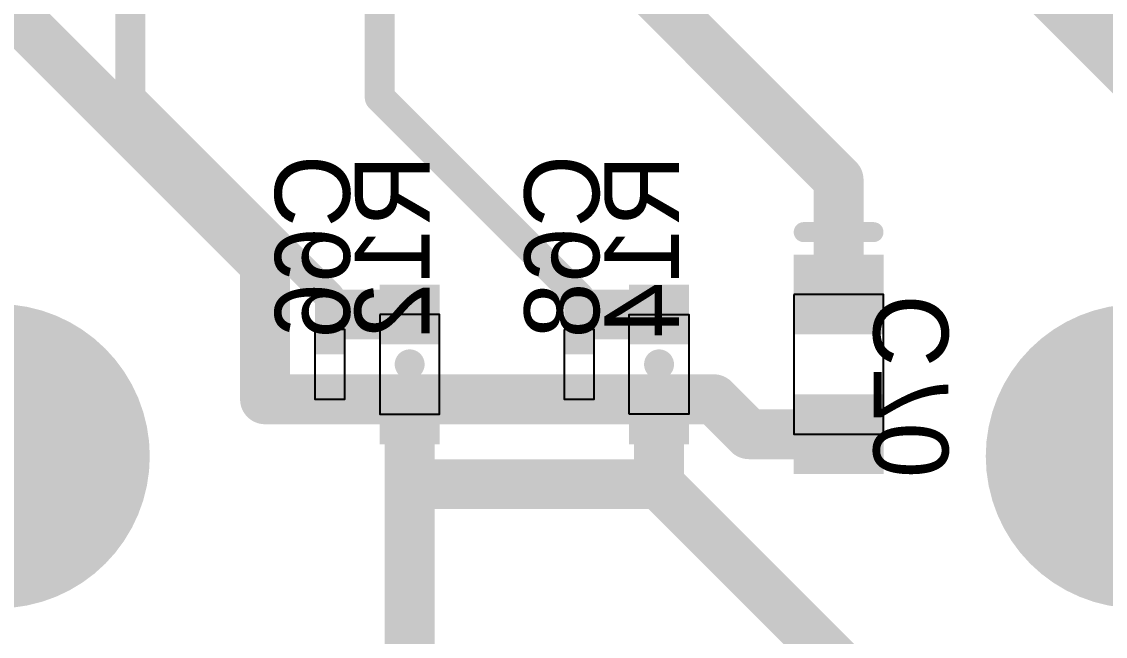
# Model space of a CAD drawing. Header units: millimetres. Extents: x 15 to 122, y 23 to 96.
# Drawn here: x 96.71 to 107.57, y 34.07 to 40.23 of the extents above; entities that cross this region are included whole.
import ezdxf

# ---------------------------------------------------------------- set-up
doc = ezdxf.new("R2010")
doc.units = ezdxf.units.MM
for name, color, linetype in [('Bottom Modules', 3, 'Continuous'), ('BottomLayer', 5, 'Continuous'), ('BottomOverlay', 54, 'Continuous'), ('BottomPaste', 16, 'Continuous'), ('TopLayer', 1, 'Continuous'), ('TopSolder', 216, 'Continuous')]:
    doc.layers.add(name, color=color, linetype=linetype)
doc.styles.get("Standard").update_dxf_attribs({"font": 'ARExthalf2.shx', "width": 0.1})

msp = doc.modelspace()

# ---------------------------------------------------------------- linework, layer by layer
at = {"layer": 'Bottom Modules'}
for points in [[(104.44999938, 37.49999866), (104.44999938, 36.09999892), (105.34999758, 36.09999892), (105.34999758, 37.49999866)], [(100.3000026, 37.3000016), (100.3000026, 36.30000106), (100.9000014, 36.30000106), (100.9000014, 37.3000016)], [(102.80000268, 36.30000106), (102.80000268, 37.3000016), (103.40000148, 37.3000016), (103.40000148, 36.30000106)], [(99.65000898, 37.14999936), (99.65000898, 36.44997536), (99.95000838, 36.44997536), (99.95000838, 37.14999936)], [(102.15000906, 37.14999936), (102.15000906, 36.44997536), (102.45000846, 36.44997536), (102.45000846, 37.14999936)]]:
    msp.add_lwpolyline(points, close=True, dxfattribs=at)
at = {"layer": 'BottomLayer'}
for points, const_width in [([(105.36000772, 42.22997904), (108.66002652, 38.92996024)], 0.5999987999999999), ([(97.8000076, 39.47499344), (97.8000076, 42.16997916)], 0.2999994), ([(100.30000768, 39.47499598), (100.30000768, 42.20997908)], 0.2999994), ([(102.8999974, 40.65000506), (104.89999848, 38.65000398)], 0.499999), ([(97.8000076, 39.47499344), (99.80000867999999, 37.47499235999999)], 0.2999994), ([(100.30000768, 39.47499598), (102.30000876, 37.4749949)], 0.2999994), ([(104.89999848, 37.49999866), (104.89999848, 38.65000398)], 0.499999), ([(104.89999848, 37.39999886), (104.89999848, 37.49999866)], 0.499999), ([(99.80000867999999, 37.14999936), (99.80000867999999, 37.47499235999999)], 0.2999994), ([(102.30000876, 37.14999936), (102.30000876, 37.4749949)], 0.2999994), ([(99.95001092, 37.30000159999999), (100.600002, 37.30000159999999)], 0.499999), ([(102.450011, 37.30000159999999), (103.10000208, 37.30000159999999)], 0.499999), ([(99.80000867999999, 37.14999936), (99.95001092, 37.30000159999999)], 0.2999994), ([(102.30000876, 37.14999936), (102.450011, 37.30000159999999)], 0.2999994), ([(99.15002776, 36.44997536), (99.80000867999999, 36.44997536)], 0.2999994), ([(100.600002, 35.59999991999999), (100.600002, 36.24998084)], 0.499999), ([(101.60000254, 36.44997536), (102.30000876, 36.44997536)], 0.2999994), ([(103.10000208, 35.59999991999999), (103.10000208, 36.24998084)], 0.499999), ([(104.00000282, 36.10000146), (104.64998374, 36.10000146)], 0.499999), ([(100.600002, 35.59999991999999), (103.10000208, 35.59999991999999)], 0.499999), ([(103.10000208, 35.59999991999999), (106.20002636, 32.49997564)], 0.499999)]:
    msp.add_lwpolyline(points, dxfattribs=dict(at, const_width=const_width))
for points, const_width in [([(97.72500901999999, 39.47499344, 1), (97.87500618, 39.47499344, 1)], 0.1499997), ([(97.72500901999999, 39.47499344, 1), (97.87500618, 39.47499344, 1)], 0.1499997), ([(100.2250091, 39.47499598, 1), (100.37500626, 39.47499598, 1)], 0.1499997), ([(100.2250091, 39.47499598, 1), (100.37500626, 39.47499598, 1)], 0.1499997), ([(104.775, 38.65000398, 1), (105.02499696, 38.65000398, 1)], 0.2499995), ([(104.775, 38.65000398, 1), (105.02499696, 38.65000398, 1)], 0.2499995), ([(104.775, 37.49999866, 1), (105.02499696, 37.49999866, 1)], 0.2499995), ([(104.775, 37.49999866, 1), (105.02499696, 37.49999866, 1)], 0.2499995), ([(99.72501009999999, 37.47499235999999, 1), (99.87500725999999, 37.47499235999999, 1)], 0.1499997), ([(99.72501009999999, 37.47499235999999, 1), (99.87500725999999, 37.47499235999999, 1)], 0.1499997), ([(102.22501018, 37.4749949, 1), (102.37500734, 37.4749949, 1)], 0.1499997), ([(102.22501018, 37.4749949, 1), (102.37500734, 37.4749949, 1)], 0.1499997), ([(104.775, 37.39999886, 1), (105.02499696, 37.39999886, 1)], 0.2499995), ([(99.82501244, 37.30000159999999, 1), (100.0750094, 37.30000159999999, 1)], 0.2499995), ([(100.47500352, 37.30000159999999, 1), (100.72500048, 37.30000159999999, 1)], 0.2499995), ([(102.32501252, 37.30000159999999, 1), (102.57500948, 37.30000159999999, 1)], 0.2499995), ([(102.9750036, 37.30000159999999, 1), (103.22500056, 37.30000159999999, 1)], 0.2499995), ([(99.87501234, 37.30000159999999, 1), (100.0250095, 37.30000159999999, 1)], 0.1499997), ([(102.37501242, 37.30000159999999, 1), (102.52500958, 37.30000159999999, 1)], 0.1499997), ([(95.73250347999999, 35.8799765, 1), (97.20750179999999, 35.8799765, 1)], 1.47499832), ([(99.72501009999999, 37.14999936, 1), (99.87500725999999, 37.14999936, 1)], 0.1499997), ([(99.72501009999999, 37.14999936, 1), (99.87500725999999, 37.14999936, 1)], 0.1499997), ([(102.22501018, 37.14999936, 1), (102.37500734, 37.14999936, 1)], 0.1499997), ([(102.22501018, 37.14999936, 1), (102.37500734, 37.14999936, 1)], 0.1499997), ([(107.16250348, 35.8799765, 1), (108.6375018, 35.8799765, 1)], 1.47499832), ([(99.02502928, 36.44997536, 1), (99.27502623999999, 36.44997536, 1)], 0.2499995), ([(101.47500406, 36.44997536, 1), (101.72500102, 36.44997536, 1)], 0.2499995), ([(99.07502918, 36.44997536, 1), (99.22502634, 36.44997536, 1)], 0.1499997), ([(99.72501009999999, 36.44997536, 1), (99.87500725999999, 36.44997536, 1)], 0.1499997), ([(100.47500352, 36.24998084, 1), (100.72500048, 36.24998084, 1)], 0.2499995), ([(101.52500396, 36.44997536, 1), (101.67500112, 36.44997536, 1)], 0.1499997), ([(102.22501018, 36.44997536, 1), (102.37500734, 36.44997536, 1)], 0.1499997), ([(102.9750036, 36.24998084, 1), (103.22500056, 36.24998084, 1)], 0.2499995), ([(103.87500434, 36.10000146, 1), (104.1250013, 36.10000146, 1)], 0.2499995), ([(103.87500434, 36.10000146, 1), (104.1250013, 36.10000146, 1)], 0.2499995), ([(104.52498526, 36.10000146, 1), (104.77498222, 36.10000146, 1)], 0.2499995), ([(100.47500352, 35.59999991999999, 1), (100.72500048, 35.59999991999999, 1)], 0.2499995), ([(100.47500352, 35.59999991999999, 1), (100.72500048, 35.59999991999999, 1)], 0.2499995), ([(100.47500352, 35.59999991999999, 1), (100.72500048, 35.59999991999999, 1)], 0.2499995), ([(102.9750036, 35.59999991999999, 1), (103.22500056, 35.59999991999999, 1)], 0.2499995), ([(102.9750036, 35.59999991999999, 1), (103.22500056, 35.59999991999999, 1)], 0.2499995), ([(102.9750036, 35.59999991999999, 1), (103.22500056, 35.59999991999999, 1)], 0.2499995), ([(102.9750036, 35.59999991999999, 1), (103.22500056, 35.59999991999999, 1)], 0.2499995)]:
    msp.add_lwpolyline(points, format="xyb", close=True, dxfattribs=dict(at, const_width=const_width))
for points in [[(105.34999758, 37.89999786), (104.44999938, 37.89999786), (105.34999758, 37.09999946), (104.44999938, 37.09999946)], [(100.3000026, 37.0000022), (100.9000014, 37.0000022), (100.3000026, 37.600001), (100.9000014, 37.600001)], [(102.80000268, 37.0000022), (103.40000148, 37.0000022), (102.80000268, 37.600001), (103.40000148, 37.600001)], [(99.95000838, 37.39999886), (99.65000898, 37.39999886), (99.95000838, 36.89999986), (99.65000898, 36.89999986)], [(102.45000846, 37.39999886), (102.15000906, 37.39999886), (102.45000846, 36.89999986), (102.15000906, 36.89999986)], [(99.95000838, 36.69997486), (99.65000898, 36.69997486), (99.95000838, 36.19997586), (99.65000898, 36.19997586)], [(102.45000846, 36.69997486), (102.15000906, 36.69997486), (102.45000846, 36.19997586), (102.15000906, 36.19997586)], [(100.3000026, 36.00000166), (100.9000014, 36.00000166), (100.3000026, 36.60000046), (100.9000014, 36.60000046)], [(102.80000268, 36.00000166), (103.40000148, 36.00000166), (102.80000268, 36.60000046), (103.40000148, 36.60000046)], [(105.34999758, 36.49999812), (104.44999938, 36.49999812), (105.34999758, 35.69999972), (104.44999938, 35.69999972)]]:
    msp.add_solid(points, dxfattribs=at)
at = {"layer": 'BottomOverlay', "const_width": 0.1999996}
msp.add_lwpolyline([(104.54999918, 38.12506472), (105.25000032, 38.12506472)], dxfattribs=at)
at = {"layer": 'BottomOverlay'}
for points, const_width in [([(104.49999928, 38.12506472, 1), (104.59999908, 38.12506472, 1)], 0.0999998), ([(105.20000042, 38.12506472, 1), (105.30000022, 38.12506472, 1)], 0.0999998), ([(100.6500019, 36.80000006, 1), (100.5500021, 36.80000006, 1)], 0.1999996), ([(103.15000198, 36.80000006, 1), (103.05000218, 36.80000006, 1)], 0.1999996), ([(100.5000022, 36.80000006, 1), (100.600002, 36.80000006, 1)], 0.0999998), ([(100.600002, 36.80000006, 1), (100.7000018, 36.80000006, 1)], 0.0999998), ([(103.00000228, 36.80000006, 1), (103.10000208, 36.80000006, 1)], 0.0999998), ([(103.10000208, 36.80000006, 1), (103.20000188, 36.80000006, 1)], 0.0999998)]:
    msp.add_lwpolyline(points, format="xyb", close=True, dxfattribs=dict(at, const_width=const_width))
at = {"layer": 'BottomPaste'}
for points in [[(105.34999758, 37.89999786), (104.44999938, 37.89999786), (105.34999758, 37.09999946), (104.44999938, 37.09999946)], [(105.34999758, 37.89999786), (104.44999938, 37.89999786), (105.34999758, 37.09999946), (104.44999938, 37.09999946)], [(100.3000026, 37.0000022), (100.9000014, 37.0000022), (100.3000026, 37.600001), (100.9000014, 37.600001)], [(100.3000026, 37.0000022), (100.9000014, 37.0000022), (100.3000026, 37.600001), (100.9000014, 37.600001)], [(102.80000268, 37.0000022), (103.40000148, 37.0000022), (102.80000268, 37.600001), (103.40000148, 37.600001)], [(102.80000268, 37.0000022), (103.40000148, 37.0000022), (102.80000268, 37.600001), (103.40000148, 37.600001)], [(99.95000838, 37.39999886), (99.65000898, 37.39999886), (99.95000838, 36.89999986), (99.65000898, 36.89999986)], [(99.95000838, 37.39999886), (99.65000898, 37.39999886), (99.95000838, 36.89999986), (99.65000898, 36.89999986)], [(102.45000846, 37.39999886), (102.15000906, 37.39999886), (102.45000846, 36.89999986), (102.15000906, 36.89999986)], [(102.45000846, 37.39999886), (102.15000906, 37.39999886), (102.45000846, 36.89999986), (102.15000906, 36.89999986)], [(99.95000838, 36.69997486), (99.65000898, 36.69997486), (99.95000838, 36.19997586), (99.65000898, 36.19997586)], [(99.95000838, 36.69997486), (99.65000898, 36.69997486), (99.95000838, 36.19997586), (99.65000898, 36.19997586)], [(102.45000846, 36.69997486), (102.15000906, 36.69997486), (102.45000846, 36.19997586), (102.15000906, 36.19997586)], [(102.45000846, 36.69997486), (102.15000906, 36.69997486), (102.45000846, 36.19997586), (102.15000906, 36.19997586)], [(100.3000026, 36.00000166), (100.9000014, 36.00000166), (100.3000026, 36.60000046), (100.9000014, 36.60000046)], [(100.3000026, 36.00000166), (100.9000014, 36.00000166), (100.3000026, 36.60000046), (100.9000014, 36.60000046)], [(102.80000268, 36.00000166), (103.40000148, 36.00000166), (102.80000268, 36.60000046), (103.40000148, 36.60000046)], [(102.80000268, 36.00000166), (103.40000148, 36.00000166), (102.80000268, 36.60000046), (103.40000148, 36.60000046)], [(105.34999758, 36.49999812), (104.44999938, 36.49999812), (105.34999758, 35.69999972), (104.44999938, 35.69999972)], [(105.34999758, 36.49999812), (104.44999938, 36.49999812), (105.34999758, 35.69999972), (104.44999938, 35.69999972)]]:
    msp.add_solid(points, dxfattribs=at)
at = {"layer": 'TopLayer', "const_width": 0.499999}
for points in [[(94.8000009, 42.14999951999999), (99.15002776, 37.79997265999999)], [(99.15002776, 36.44997536), (99.15002776, 37.79997265999999)], [(99.15002776, 36.44997536), (101.60000254, 36.44997536)], [(101.60000254, 36.44997536), (102.74997484, 36.44997536)], [(102.74997484, 36.44997536), (102.75000024, 36.45000075999999)], [(102.75000024, 36.45000075999999), (103.65000352, 36.45000075999999)], [(103.65000352, 36.45000075999999), (104.00000282, 36.10000146)], [(100.600002, 32.22500032), (100.600002, 35.59999991999999)]]:
    msp.add_lwpolyline(points, dxfattribs=at)
at = {"layer": 'TopLayer'}
for points, const_width in [([(99.02502928, 37.79997265999999, 1), (99.27502623999999, 37.79997265999999, 1)], 0.2499995), ([(99.02502928, 37.79997265999999, 1), (99.27502623999999, 37.79997265999999, 1)], 0.2499995), ([(95.73250347999999, 35.8799765, 1), (97.20750179999999, 35.8799765, 1)], 1.47499832), ([(107.16250348, 35.8799765, 1), (108.6375018, 35.8799765, 1)], 1.47499832), ([(99.02502928, 36.44997536, 1), (99.27502623999999, 36.44997536, 1)], 0.2499995), ([(99.02502928, 36.44997536, 1), (99.27502623999999, 36.44997536, 1)], 0.2499995), ([(99.02502928, 36.44997536, 1), (99.27502623999999, 36.44997536, 1)], 0.2499995), ([(101.47500406, 36.44997536, 1), (101.72500102, 36.44997536, 1)], 0.2499995), ([(101.47500406, 36.44997536, 1), (101.72500102, 36.44997536, 1)], 0.2499995), ([(101.47500406, 36.44997536, 1), (101.72500102, 36.44997536, 1)], 0.2499995), ([(102.62497636, 36.44997536, 1), (102.87497332, 36.44997536, 1)], 0.2499995), ([(102.62497636, 36.44997536, 1), (102.87497332, 36.44997536, 1)], 0.2499995), ([(102.62500176, 36.45000075999999, 1), (102.87499872, 36.45000075999999, 1)], 0.2499995), ([(102.62500176, 36.45000075999999, 1), (102.87499872, 36.45000075999999, 1)], 0.2499995), ([(103.52500504, 36.45000075999999, 1), (103.775002, 36.45000075999999, 1)], 0.2499995), ([(103.52500504, 36.45000075999999, 1), (103.775002, 36.45000075999999, 1)], 0.2499995), ([(103.87500434, 36.10000146, 1), (104.1250013, 36.10000146, 1)], 0.2499995), ([(103.87500434, 36.10000146, 1), (104.1250013, 36.10000146, 1)], 0.2499995), ([(100.47500352, 35.59999991999999, 1), (100.72500048, 35.59999991999999, 1)], 0.2499995), ([(100.47500352, 35.59999991999999, 1), (100.72500048, 35.59999991999999, 1)], 0.2499995), ([(102.9750036, 35.59999991999999, 1), (103.22500056, 35.59999991999999, 1)], 0.2499995)]:
    msp.add_lwpolyline(points, format="xyb", close=True, dxfattribs=dict(at, const_width=const_width))
at = {"layer": 'TopSolder', "const_width": 1.52499822}
for points in [[(95.70750226, 35.8799765, 1), (97.23250302, 35.8799765, 1)], [(95.70750226, 35.8799765, 1), (97.23250302, 35.8799765, 1)], [(107.13750226, 35.8799765, 1), (108.66250302, 35.8799765, 1)], [(107.13750226, 35.8799765, 1), (108.66250302, 35.8799765, 1)]]:
    msp.add_lwpolyline(points, format="xyb", close=True, dxfattribs=at)

# ---------------------------------------------------------------- texts
at = {"layer": 'BottomOverlay', "text_generation_flag": 2}
for s, p in [('C66', (100.00000066, 38.90000094)), ('R12', (100.8000016, 38.90000094)), ('C68', (102.50000074, 38.90000094)), ('R14', (103.30000168, 38.90000094)), ('C70', (106.00000136, 37.5000012))]:
    msp.add_text(s, height=0.75000104, rotation=90, dxfattribs=at).set_placement(p)

doc.saveas('drawing.dxf')
